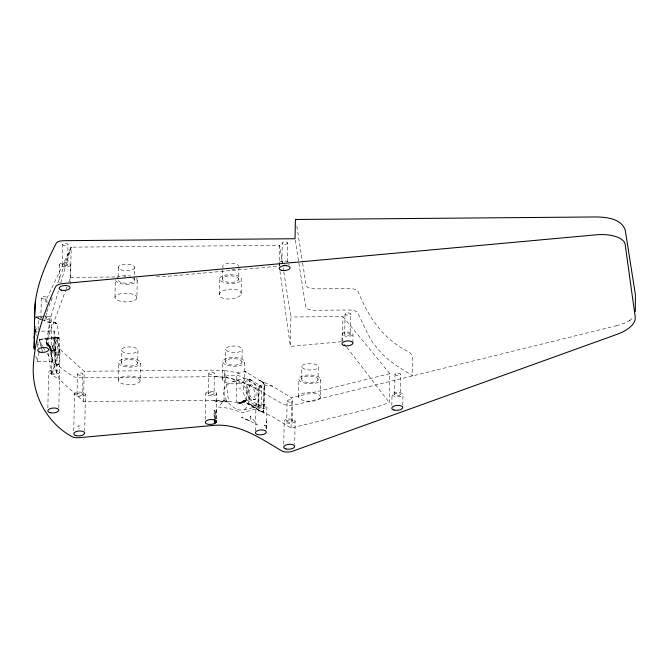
<?xml version="1.0" encoding="UTF-8"?>
<svg xmlns="http://www.w3.org/2000/svg" width="669" height="669" viewBox="0 0 669 669"><rect width="100%" height="100%" fill="white"/><g stroke="black" fill="none" stroke-linecap="round" stroke-linejoin="round"><path stroke-width="0.5" stroke-dasharray="3.35 2.51" d="M46.964 302.814L46.679 297.304A2.885 1.137 1.1 0 0 43.468 296.718A2.885 1.137 1.1 0 0 41.311 297.755L40.918 317.959L41.495 318.62M41.311 297.814L42.456 298.717A2.885 1.137 1.1 0 0 45.584 298.851L47.039 298.056L71.173 247.145L279.65 245.389L282.377 262.783M256.98 409.01L258.033 409.746L249.587 404.62C251.134 402.111 262.365 416.519 263.686 409.838L264.171 384.658L263.594 382.885L245.832 371.855L244.277 371.655L237.152 373.929A2.467 2.032 52.1 0 0 236.826 375.008L236.341 400.187A2.467 2.032 52.1 0 0 236.625 401.392L238.223 403.006L244.369 401.944L243.165 400.656L245.573 401.241L245.665 400.815L244.218 402.052L239.009 403.332L228.639 401.308L213.837 400.388L83.608 401.492L59.457 379.607L52.558 361.778L51.053 354.378L51.488 322.859L50.961 316.529L58.437 290.881M51.153 372.039L52.299 372.993A2.885 1.137 1.1 0 0 55.427 373.135L56.898 372.29L56.915 351.434A2.885 1.137 1.1 0 0 54.08 350.832L53.378 350.882A2.885 1.137 1.1 0 0 52.466 351.091L51.839 351.417A2.885 1.137 1.1 0 0 51.538 351.894L51.153 372.039A2.885 1.137 1.1 0 1 53.319 370.994A2.885 1.137 1.1 0 1 56.522 371.579L56.907 372.056M51.538 351.894L52.684 352.847A2.885 1.137 1.1 0 0 55.811 352.989L57.291 351.911M62.15 264.832L62.535 244.628A2.885 1.137 1.1 0 1 64.701 243.591A2.885 1.137 1.1 0 1 67.912 244.177L67.887 265.033L66.423 265.869A2.885 1.137 1.1 0 1 63.296 265.735L62.15 264.832A2.885 1.137 1.1 0 1 64.308 263.737A2.885 1.137 1.1 0 1 67.519 264.322L67.904 264.799M62.535 244.628L63.68 245.59A2.885 1.137 1.1 0 0 66.808 245.724L68.288 244.653M77.052 394.217L77.437 374.013A2.885 1.137 1.1 0 1 79.603 372.976A2.885 1.137 1.1 0 1 82.814 373.561L82.797 394.417L81.325 395.254A2.885 1.137 1.1 0 1 78.198 395.12L77.052 394.217A2.885 1.137 1.1 0 1 79.218 393.121A2.885 1.137 1.1 0 1 82.429 393.707L82.805 394.183M77.437 374.013L78.582 374.974A2.885 1.137 1.1 0 0 81.718 375.108L83.19 374.038M208.427 393.581L208.812 373.386A2.885 1.137 1.1 0 1 210.978 372.34A2.885 1.137 1.1 0 1 214.189 372.926L214.172 393.782L212.7 394.626A2.885 1.137 1.1 0 1 209.573 394.484L208.427 393.581A2.885 1.137 1.1 0 1 210.593 392.486A2.885 1.137 1.1 0 1 213.804 393.071L214.18 393.548M208.812 373.436L209.966 374.339A2.885 1.137 1.1 0 0 213.093 374.481L214.565 373.411M258.535 406.351L259.681 407.304A2.885 1.137 1.1 0 0 262.808 407.438L264.28 406.601L264.297 385.745A2.885 1.137 1.1 0 0 261.086 385.16A2.885 1.137 1.1 0 0 258.92 386.205L258.535 406.351A2.885 1.137 1.1 0 1 260.701 405.305A2.885 1.137 1.1 0 1 263.904 405.891L264.288 406.367M258.92 386.256L260.065 387.159A2.885 1.137 1.1 0 0 263.193 387.301L264.673 386.222M281.883 262.131L282.251 242.989A2.885 1.137 1.1 0 1 284.409 241.944A2.885 1.137 1.1 0 1 287.62 242.529L287.611 263.16M286.75 421.069L287.896 422.022A2.885 1.137 1.1 0 0 291.023 422.164L292.495 421.319L292.512 400.463A2.885 1.137 1.1 0 0 289.301 399.878A2.885 1.137 1.1 0 0 287.135 400.923L286.75 421.069A2.885 1.137 1.1 0 1 288.916 420.023A2.885 1.137 1.1 0 1 292.127 420.609L292.504 421.085M287.135 400.923L288.28 401.877A2.885 1.137 1.1 0 0 291.416 402.019L292.888 400.94M345.087 313.945L344.702 334.149L345.848 335.052A2.885 1.137 1.1 0 0 348.975 335.186L350.447 334.349L350.464 313.493A2.885 1.137 1.1 0 0 347.253 312.908A2.885 1.137 1.1 0 0 345.087 313.945L346.233 314.907A2.885 1.137 1.1 0 0 349.36 315.04L350.84 313.97M394.635 394.618L395.019 374.423A2.885 1.137 1.1 0 1 397.185 373.377A2.885 1.137 1.1 0 1 400.397 373.963L400.38 394.819L398.908 395.663A2.885 1.137 1.1 0 1 395.78 395.521L394.635 394.618A2.885 1.137 1.1 0 1 396.801 393.523A2.885 1.137 1.1 0 1 400.012 394.108L400.388 394.585M395.019 374.473L396.165 375.376A2.885 1.137 1.1 0 0 399.293 375.518L400.773 374.448M224.056 400.798L224.424 370.559L214.423 370.174L84.194 371.278L60.034 349.394L55.017 337.176L39.262 339.484L38.601 337.561M266.421 428.929L266.513 421.219L266.446 428.804M279.199 265.802L279.249 262.992M37.765 347.362L37.857 342.185M38.091 329.85L38.325 317.758A5.486 2.166 1.1 0 1 42.155 315.877M38.434 352.429L37.573 361.553L35.825 356.243M44.296 319.105L44.397 319.105A2.885 1.137 1.1 0 0 45.199 318.996L46.646 318.201L46.771 312.891M44.781 315.86A5.486 2.166 1.1 0 1 49.272 318.193L48.703 347.387M47.875 407.873L48.561 371.897M59.549 264.631L59.206 282.653M70.504 265.066A5.486 2.166 1.1 0 1 62.008 266.613A5.486 2.166 1.1 0 1 62.568 262.867A5.486 2.166 1.1 0 1 70.504 265.066L70.103 285.354M68.782 282.193L70.596 277.367L71.173 247.145L57.425 283.823M73.774 430.861L74.476 394.024M83.608 401.492L84.194 371.278M85.423 394.451A5.486 2.166 1.1 0 1 76.935 395.998A5.486 2.166 1.1 0 1 77.495 392.26A5.486 2.166 1.1 0 1 85.423 394.451L84.712 430.869M114.984 297.17L115.327 279.542M118.12 276.749L118.304 267.065M118.204 379.975L118.538 362.347M121.273 362.456L121.515 349.87M134.486 280.303L134.728 267.709A8.229 3.253 1.1 0 0 122.828 264.414A8.229 3.253 1.1 0 0 121.992 270.033A8.229 3.253 1.1 0 0 134.728 267.709M136.886 298.031A10.972 4.34 1.1 0 0 121.022 293.641A10.972 4.34 1.1 0 0 119.902 301.125A10.972 4.34 1.1 0 0 136.886 298.031L137.22 280.403M137.697 363.108A8.229 3.253 1.1 0 0 125.797 359.813A8.229 3.253 1.1 0 0 124.969 365.425A8.229 3.253 1.1 0 0 137.697 363.108L137.939 350.514A8.229 3.253 1.1 0 0 126.04 347.219A8.229 3.253 1.1 0 0 125.203 352.839A8.229 3.253 1.1 0 0 137.939 350.514M140.097 380.837A10.972 4.34 1.1 0 0 124.233 376.446A10.972 4.34 1.1 0 0 123.121 383.931A10.972 4.34 1.1 0 0 140.097 380.837L140.44 363.208A10.972 4.34 1.1 0 0 124.568 358.827A10.972 4.34 1.1 0 0 123.456 366.311A10.972 4.34 1.1 0 0 140.44 363.208M205.333 419.48L205.826 393.389M216.773 393.815A5.486 2.166 1.1 0 1 208.285 395.362A5.486 2.166 1.1 0 1 208.845 391.624A5.486 2.166 1.1 0 1 216.773 393.815L216.271 419.329M219.265 294.561L219.574 278.664M222.317 278.772L222.518 268.118M222.468 379.089L222.802 361.461M225.545 361.569L225.788 348.984M238.733 279.416A8.229 3.253 1.1 0 0 226.841 276.13A8.229 3.253 1.1 0 0 226.005 281.741A8.229 3.253 1.1 0 0 238.733 279.416L238.975 266.831M238.499 373.076L239.193 373.043L224.424 370.559L228.639 401.308L227.97 401.885L219.482 401.86M241.961 362.222A8.229 3.253 1.1 0 0 230.061 358.927A8.229 3.253 1.1 0 0 229.233 364.538A8.229 3.253 1.1 0 0 241.961 362.222L242.203 349.628A8.229 3.253 1.1 0 0 230.303 346.333A8.229 3.253 1.1 0 0 229.475 351.953A8.229 3.253 1.1 0 0 242.203 349.628M244.361 379.95A10.972 4.34 1.1 0 0 228.497 375.568A10.972 4.34 1.1 0 0 227.385 383.053A10.972 4.34 1.1 0 0 244.361 379.95L244.703 362.33A10.972 4.34 1.1 0 0 228.831 357.94A10.972 4.34 1.1 0 0 227.719 365.425A10.972 4.34 1.1 0 0 244.703 362.33M246.593 399.778L246.978 379.616L249.37 379.03L261.504 386.465L261.119 406.618L258.727 407.212L246.593 399.778L248.985 399.192L261.119 406.618M248.985 399.192L249.37 379.03M255.466 430.961L255.934 406.2M258.727 407.212L259.112 387.05L246.978 379.616M263.569 410.097L263.519 412.614L262.532 411.126L262.189 411.502L263.519 412.614L264.088 384.432L263.335 382.609L259.388 380.285L272.601 386.189L291.609 397.846L389.835 373.67L389.283 402.537L377.467 406.794L291.032 428.06L272.024 416.411L260.149 410.925L246.401 402.654M266.597 421.738L266.881 406.627A5.486 2.166 1.1 0 0 258.953 404.436A5.486 2.166 1.1 0 0 258.393 408.174A5.486 2.166 1.1 0 0 266.881 406.627M279.65 245.389L279.249 266.12L164.967 276.565L155.626 276.648M283.756 444.216L284.2 420.926M341.433 341.734L290.329 346.4L290.898 317.006L283.823 271.99M291.032 428.06L291.609 397.846M295.146 421.361A5.486 2.166 1.1 0 1 286.658 422.908A5.486 2.166 1.1 0 1 287.218 419.162A5.486 2.166 1.1 0 1 295.146 421.361L294.695 444.266M298.533 396.533L298.867 378.905M301.61 379.014L301.844 366.42M318.026 379.658A8.229 3.253 1.1 0 0 306.126 376.371A8.229 3.253 1.1 0 0 305.298 381.982A8.229 3.253 1.1 0 0 318.026 379.658L318.268 367.072A8.229 3.253 1.1 0 0 306.369 363.777A8.229 3.253 1.1 0 0 305.541 369.388A8.229 3.253 1.1 0 0 318.268 367.072M320.426 397.394A10.972 4.34 1.1 0 0 304.562 393.004A10.972 4.34 1.1 0 0 303.45 400.488A10.972 4.34 1.1 0 0 320.426 397.394L320.769 379.766A10.972 4.34 1.1 0 0 304.897 375.376A10.972 4.34 1.1 0 0 303.785 382.86A10.972 4.34 1.1 0 0 320.769 379.766M341.984 340.931L342.11 333.948M342.453 341.633L342.929 316.571L290.898 317.006M391.833 405.381L392.034 394.417M58.813 407.898L60.034 349.394L51.463 374.59L59.457 379.607M352.881 342.854L353.056 334.383A5.486 2.166 1.1 0 0 345.129 332.192A5.486 2.166 1.1 0 0 344.568 335.93A5.486 2.166 1.1 0 0 353.056 334.383M402.771 405.23L402.989 394.844A5.486 2.166 1.1 0 0 395.053 392.653A5.486 2.166 1.1 0 0 394.493 396.391A5.486 2.166 1.1 0 0 402.989 394.844M241.124 294A10.997 4.909 -4.4 0 0 225.946 289.802A10.997 4.909 -4.4 0 0 223.63 298.416A10.997 4.909 -4.4 0 0 241.124 294L241.476 279.525A10.972 4.34 1.1 0 0 225.604 275.135A10.972 4.34 1.1 0 0 224.491 282.619A10.972 4.34 1.1 0 0 241.476 279.525M214.674 418.426L214.891 410.306L213.854 410.607L214.272 418.543M215.995 418.485L216.246 409.436L215.711 409.905L215.828 418.627M288.005 243.014L286.524 244.085A2.885 1.137 1.1 0 1 283.397 243.942L282.251 243.039M42.548 346.425L39.262 339.484L57.785 337.276L55.017 337.176M57.099 337.352L57.049 338.665L56.974 337.36L57.358 338.656L57.668 337.452L57.919 338.573L57.266 337.31L57.643 338.623C56.163 335.93 59.324 338.389 56.999 337.619M259.957 410.825L244.812 402.211L244.913 400.606L244.846 401.709L242.454 404.243L239.995 402.813L238.607 403.198L245.356 400.129L238.223 403.006L242.947 401.91M239.995 402.813L239.009 403.332L244.218 402.052L244.319 400.547C245.782 402.353 241.459 402.537 245.021 400.664L243.633 401.96M244.561 371.721C246.769 371.655 242.245 371.588 245.172 371.83L246.409 372.173L244.461 371.63M54.147 350.288L54.699 350.029L54.398 349.251L54.172 350.548L54.983 349.318C55.368 350.991 53.545 350.966 54.089 349.243L54.197 350.748L56.104 349.87C55.652 351.183 53.838 348.942 54.197 350.748M57.25 337.602L57.041 338.28L58.864 338.004L58.186 337.427M46.989 346.09L46.345 342.018L50.961 316.529L44.806 316.671M263.971 382.334L263.753 383.446L262.959 382.308M56.497 365.082L58.354 364.229L56.472 365.073L56.84 364.822M244.561 401.676L245.439 400.731L244.536 401.91L243.34 401.024L243.759 401.643L244.185 401.525L243.432 400.606L244.218 402.052M238.607 403.198L244.369 401.944L244.62 400.572L244.754 401.676M60.754 282.937L71.173 247.145M263.36 410.967L263.519 412.614L262.624 411.569L263.519 412.614L263.36 410.967L263.519 412.614L262.524 411.577L263.519 412.614L262.976 411.46L263.452 410.825M263.653 383.22L262.273 381.89M46.93 311.804L52.358 297.329M48.16 346.776L46.345 342.018L65.888 289.911M66.248 288.949L66.975 287.018M55.443 354.971L55.611 346.157L54.164 337.686L54.08 346.299L55.41 354.896L58.889 354.946L59.031 346.124L57.375 337.184L58.813 338.121L57.785 337.327M54.306 350.556L54.699 349.277C54.624 352.086 53.813 348.281 55.82 350.255M263.042 411.41L263.519 412.614M54.13 331.055L53.704 348.925L55.552 361.394L55.979 343.532L54.222 331.096L38.233 331.188M244.637 401.643L245.189 400.664L244.846 401.709M54.657 350.347L55.251 349.377L54.615 350.69L56.012 349.753L55.042 350.615L54.54 350.322M50.961 347.169L46.345 342.018L50.969 350.004C50.643 350.891 54.858 370.584 54.891 363.443L55.067 337.377M227.41 401.174L223.73 400.898L218.37 406.961L228.673 408.266L242.713 412.698L254.646 409.286L260.333 411.025M54.649 365.09L57.35 364.923L58.303 364.346L56.439 364.998L58.362 364.103C54.248 366.102 59.675 364.672 59.198 362.322L59.633 339.651L57.392 325.151C55.703 319.907 46.997 324.515 43.978 320.259M256.871 403.725L253.342 407.446C247.045 409.068 239.962 412.246 234.108 407.722C230.763 405.105 227.284 402.328 225.436 398.398C217.592 384.483 236.232 379.198 246.334 378.478C250.265 379.365 253.802 381.497 255.541 385.285A13.564 6.958 76.1 0 1 255.157 405.439L253.033 405.949C243.884 402.37 240.121 387.217 246.727 379.883L248.851 379.39L251.184 380.201M244.185 401.525L244.018 400.547L244.519 401.617M250.524 385.076L249.78 385.285L250.524 385.076C246.786 389.157 249.035 397.553 254.044 399.544L255.232 399.268C258.895 395.128 256.771 386.849 251.72 384.784L248.559 385.545C244.821 389.617 247.112 398.03 252.096 400.02L255.232 399.268L253.267 399.736C256.955 395.613 254.755 387.368 249.78 385.285L248.851 385.469M56.413 364.856L58.203 364.454M244.57 409.612C255.366 400.815 245.005 376.998 230.663 382.3M54.85 350.422L55.703 349.544L55.025 350.564M79.185 428.319L78.633 428.361M629.387 320.668L632.096 318.561A41.135 16.273 1.1 0 1 616.927 325.56M57.133 364.931L57.986 364.563L56.832 364.881M54.674 322.834L56.648 323.771L54.674 322.834L56.221 323.319C53.478 322.349 56.497 323.562 55.393 322.918M54.925 350.464L55.878 349.644L54.615 350.69M265.543 427.533L265.058 427.24M54.432 350.581L55.494 349.452L54.565 350.64M221.33 401.868L223.73 400.898M57.049 365.023L57.668 364.73L56.631 364.981M215.401 401.852L218.914 400.463L213.837 400.388L214.189 401.843L216.898 401.852M220.787 401.86L223.404 400.882M259.112 387.05L261.504 386.465M616.935 325.602L293.733 405.13A7.995 3.161 1.1 0 1 289.652 405.59L283.439 404.502L258.242 389.726L243.299 382.484L232.687 378.863L225.11 377.316L215.443 376.689L80.221 377.826A8.245 3.261 1.1 0 1 72.737 376.187C62.961 370.049 53.813 362.648 46.981 353.265M245.097 371.646L245.991 371.989L245.23 371.655M39.262 339.484L55.527 338.706M35.566 316.88L43.778 316.696M58.864 354.946L57.501 346.266L57.266 337.31L58.571 338.338L57.584 337.519M70.596 277.367L118.296 276.966M35.156 331.214L37.213 331.197M54.222 337.477L57.718 337.427L58.17 338.506L57.484 337.552M37.573 361.553L55.552 361.394M215.443 376.689L225.11 377.316M54.699 322.91L56.33 323.512L55.201 323.052M244.862 371.68L246.217 372.073M56.296 323.42L55.293 322.926M264.054 384.918L272.601 386.189M225.838 377.425L235.99 379.816M55.552 323.11C54.289 322.868 56.848 323.47 55.569 323.169M261.704 411.301L262.373 411.544M36.427 317.574L43.033 319.924M34.537 316.905L41.152 319.305M42.097 319.648L51.521 322.935M236.157 379.875L250.858 385.904M49.774 349.402L53.378 350.882L52.04 344.368L54.08 350.824M49.765 349.82L52.466 351.091M50.342 350.389L52.073 351.267M245.264 401.525L243.541 401.358L243.876 401.617M50.961 349.879L46.345 342.018L50.953 347.579M342.929 316.571L389.835 373.67M344.351 344.109L346.249 346.575M346.885 347.395L389.283 402.537M50.961 349.653L46.345 342.018L50.953 348.005M50.953 349.268L46.345 342.018L50.944 348.432M46.345 342.018L50.953 348.858M43.092 347.295L45.258 350.74M350.456 334.115L350.079 333.639A2.885 1.137 1.1 0 0 346.868 333.053A2.885 1.137 1.1 0 0 344.702 334.09M46.671 317.926L46.295 317.449A2.885 1.137 1.1 0 0 45.191 316.997M49.966 351.526L51.053 354.378M244.394 401.601L243.717 400.564L244.001 401.601M40.951 345.865L39.429 339.944L42.456 351.468L41.202 346.801M35.541 326.096L36.962 332.752M35.641 332.869L36.41 336.49M37.782 341.6L38.392 347.495M296.835 226.197L302.48 262.106M302.647 263.126L306.193 285.696A8.229 3.253 1.1 0 0 314.907 288.883L349.477 288.59A8.22 3.253 1.1 0 1 358.024 291.291C368.569 317.257 383.078 339.417 409.252 352.145A6.857 3.496 76.3 0 1 412.898 360.767L412.589 375.869L395.036 364.705L387.978 359.312L381.857 353.767L372.332 342.102L368.494 335.445L357.614 312.691A8.22 3.253 1.1 0 0 349.067 309.998L314.497 310.291A8.229 3.253 1.1 0 1 305.783 307.104L295.037 238.733M283.179 267.893L283.664 270.962M48.101 353.215L51.463 374.59M279.96 271.271L290.329 346.4M45.684 298.834L46.261 304.821M214.891 410.306L215.192 419.112M282.159 262.658A2.885 1.137 1.1 0 1 282.561 262.432M132.738 278.07A8.229 3.253 1.1 0 1 129.661 282.995A8.229 3.253 1.1 0 1 118.187 280.436M123.815 276.832A8.229 3.253 1.1 0 1 125.764 276.715M235.036 269.356A8.229 3.253 1.1 0 1 229.3 269.682M223.27 267.725A8.229 3.253 1.1 0 1 228.305 263.36A8.229 3.253 1.1 0 1 238.858 266.045M49.272 318.193A5.486 2.166 1.1 0 1 44.137 320.15M41.553 319.924A5.486 2.166 1.1 0 1 38.325 317.758M136.267 278.346A10.972 4.34 1.1 0 1 129.552 284.166A10.972 4.34 1.1 0 1 115.486 280.587M116.883 277.585A10.972 4.34 1.1 0 1 130.756 276.088M40.918 317.9A2.885 1.137 1.1 0 1 41.854 317.106M289.426 264.406A5.486 2.166 1.1 0 1 288.607 264.799M279.483 262.482A5.486 2.166 1.1 0 1 283.723 261.061A5.486 2.166 1.1 0 1 289.033 261.939M250.281 416.118L250.156 421.161L257.565 424.982L250.281 416.118M239.611 388.237L240.313 388.129L239.611 388.237M80.205 425.902L77.738 426.128A5.519 2.467 -4.4 0 1 80.205 425.902M248.726 420.45L241.517 417.289L250.156 421.161L248.726 420.45M266.128 426.094L264.247 425.116A5.452 2.433 -4.4 0 1 266.128 426.094M51.02 373.879A5.486 2.166 1.1 0 0 59.508 372.332A5.486 2.166 1.1 0 0 51.58 370.133A5.486 2.166 1.1 0 0 51.02 373.879"/><path stroke-width="1" d="M34.654 319.222L34.579 316.838C33.801 290.697 44.622 265.978 56.28 243.165A8.229 3.253 1.1 0 1 63.839 240.689L295.037 238.733L295.322 223.63A6.857 0.443 89.5 0 1 295.874 220.051M34.663 308.183L34.161 349.193M635.299 311.637L635.408 294.812L625.272 230.303C621.652 218.721 606.883 217.216 596.698 216.948L295.698 219.482M214.64 419.438L214.532 423.502A5.494 2.459 -4.4 0 1 205.676 423.201A5.494 2.459 -4.4 0 1 210.685 419.505A5.494 2.459 -4.4 0 1 215.886 422.507L214.532 423.502L214.323 419.538M215.936 420.5L215.886 422.507L215.853 420.567M35.457 301.184L34.579 316.838M34.479 339.166L33.96 347.127L34.378 348.658M34.93 332.209L35.131 329.223L34.077 338.405M34.537 316.905L34.738 318.979M215.226 420.099L215.318 423.034M286.365 265.309A5.486 2.166 1.1 0 1 283.748 265.325M33.592 362.59C30.582 392.093 45.601 421.922 71.575 436.447A8.229 3.68 -4.4 0 0 79.076 437.693L214.506 425.308C239.36 423.469 261.211 438.688 281.549 450.789A8.296 3.705 -4.4 0 0 285.17 451.918L287.118 452.052A8.087 3.613 -4.4 0 0 292.846 451.14L616.768 334.425A41.411 18.498 -4.4 0 0 635.174 316.738L625.172 244.486A27.362 12.218 -4.4 0 0 596.087 234.827L63.011 283.547A8.312 3.713 -4.4 0 0 55.435 286.976C44.781 310.993 35.482 336.173 33.592 362.59M39.814 352.095A5.503 2.459 -4.4 0 0 48.62 349.946A5.503 2.459 -4.4 0 0 41.118 347.796A5.503 2.459 -4.4 0 0 39.814 352.095M281.264 270.251A5.503 2.459 -4.4 0 0 290.062 268.102A5.503 2.459 -4.4 0 0 282.561 265.953A5.503 2.459 -4.4 0 0 281.264 270.251M344.033 345.555A5.503 2.459 -4.4 0 0 352.839 343.406A5.503 2.459 -4.4 0 0 345.338 341.249A5.503 2.459 -4.4 0 0 344.033 345.555M257.54 434.532A5.503 2.459 -4.4 0 0 266.346 432.375A5.503 2.459 -4.4 0 0 258.844 430.226A5.503 2.459 -4.4 0 0 257.54 434.532M75.831 435.594A5.503 2.459 -4.4 0 0 84.637 433.445A5.503 2.459 -4.4 0 0 77.127 431.288A5.503 2.459 -4.4 0 0 75.831 435.594M393.89 410.013A5.503 2.459 -4.4 0 0 402.688 407.864A5.503 2.459 -4.4 0 0 395.187 405.707A5.503 2.459 -4.4 0 0 393.89 410.013M61.214 290.12A5.503 2.459 -4.4 0 0 70.019 287.971A5.503 2.459 -4.4 0 0 62.518 285.814A5.503 2.459 -4.4 0 0 61.214 290.12M285.814 448.916A5.503 2.459 -4.4 0 0 294.619 446.758A5.503 2.459 -4.4 0 0 287.118 444.609A5.503 2.459 -4.4 0 0 285.814 448.916M49.932 412.639A5.503 2.459 -4.4 0 0 58.73 410.49A5.503 2.459 -4.4 0 0 51.229 408.333A5.503 2.459 -4.4 0 0 49.932 412.639"/></g></svg>
